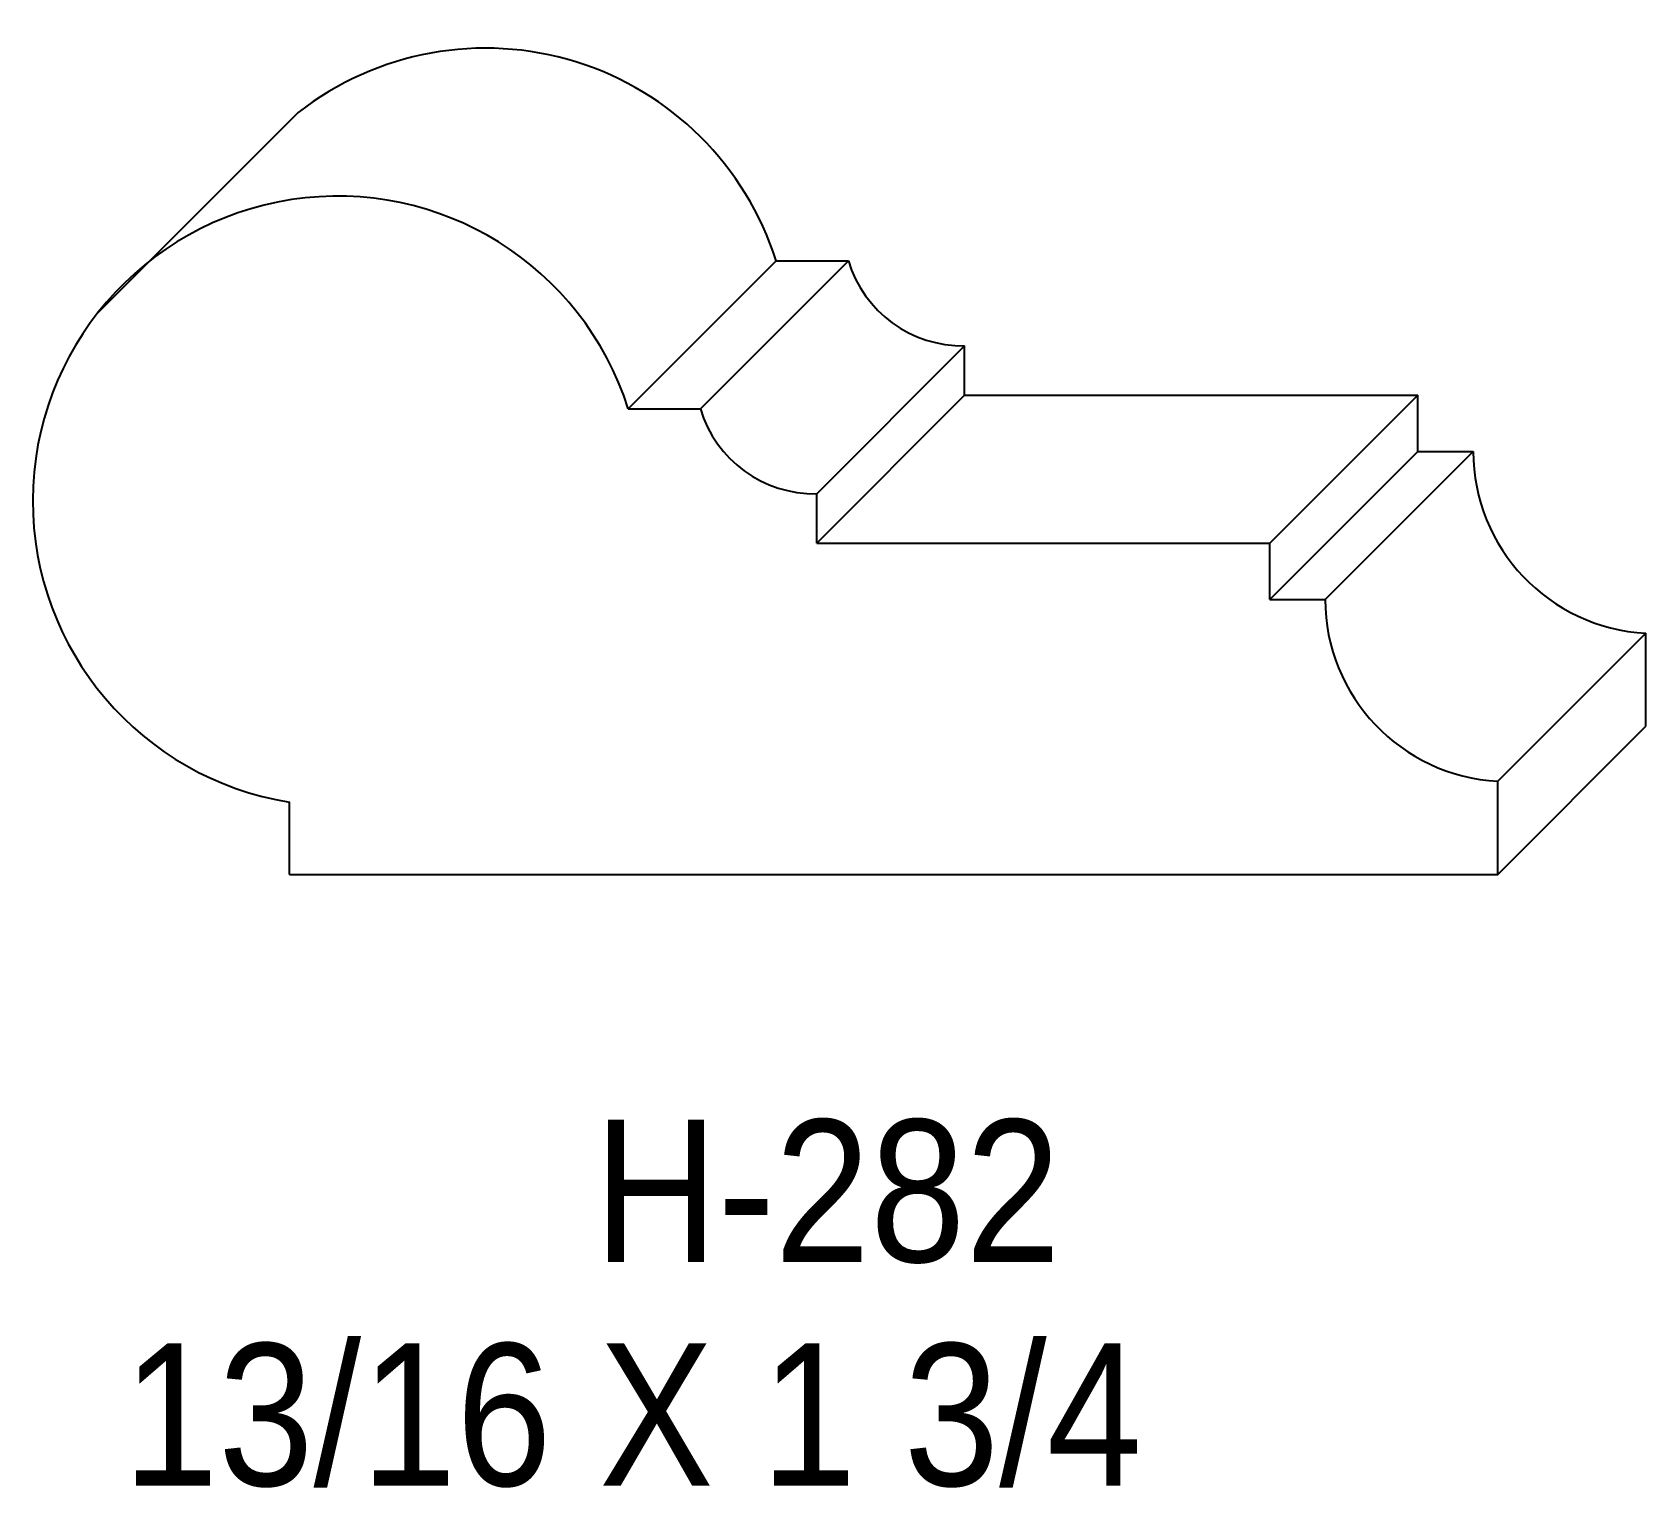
# Model space of a CAD drawing. Extents: x 76.12 to 78.05, y 148.61 to 150.35.
import ezdxf

# ---------------------------------------------------------------- set-up
doc = ezdxf.new("R2010")
doc.units = 0
doc.header["$LTSCALE"] = 5
doc.layers.add('PROFILE', color=7, linetype='CONTINUOUS')
doc.styles.add('TXT', font='TXT', dxfattribs={"height": 3.5})

msp = doc.modelspace()

# ---------------------------------------------------------------- linework, layer by layer
at = {"layer": 'PROFILE', "color": 1, "linetype": 'CONTINUOUS'}
for p, q in [((76.4417, 150.253), (76.2018, 150.0132)), ((76.8359, 149.8994), (77.0126, 150.0761)), ((76.9222, 149.8994), (77.0989, 150.0761)), ((77.0126, 150.0761), (77.0989, 150.0761)), ((77.061, 149.7979), (77.2377, 149.9746)), ((77.2377, 149.9156), (77.2377, 149.9746)), ((77.061, 149.7389), (77.2377, 149.9156)), ((77.2377, 149.9156), (77.7791, 149.9156)), ((77.6023, 149.7389), (77.7791, 149.9156)), ((77.7791, 149.8484), (77.7791, 149.9156)), ((76.8359, 149.8994), (76.9222, 149.8994)), ((77.6023, 149.6717), (77.7791, 149.8484)), ((77.6682, 149.6717), (77.8449, 149.8484)), ((77.7791, 149.8484), (77.8449, 149.8484)), ((77.061, 149.7389), (77.061, 149.7979)), ((77.061, 149.7389), (77.6023, 149.7389)), ((77.6023, 149.6717), (77.6023, 149.7389)), ((77.6023, 149.6717), (77.6682, 149.6717)), ((77.8744, 149.4545), (78.0511, 149.6313)), ((78.0511, 149.5201), (78.0511, 149.6313)), ((77.8744, 149.3433), (78.0511, 149.5201)), ((77.8744, 149.3433), (77.8744, 149.4545)), ((76.4314, 149.3433), (76.4314, 149.4297)), ((76.4314, 149.3433), (77.8744, 149.3433))]:
    msp.add_line(p, q, dxfattribs=at)
for centre, major_axis, start_param, end_param in [((76.6656, 149.9659), (0, 0.3641), -1.26335, 0.662454), ((76.4889, 149.7892), (0, 0.3641), -1.26335, -3.300084), ((77.2352, 150.1169), (0.1423, 0), -2.851207, -1.553355), ((77.0585, 149.9401), (0.1423, 0), -2.851207, -1.553355), ((78.063, 149.849), (0, 0.218), -4.709756, -3.196051), ((77.8862, 149.6722), (0, 0.218), -4.709756, -3.196051)]:
    msp.add_ellipse(centre, major_axis=major_axis, ratio=1, start_param=start_param, end_param=end_param, dxfattribs=at)

# ---------------------------------------------------------------- texts
at = {"layer": 'PROFILE', "color": 1, "linetype": 'CONTINUOUS', "style": 'TXT', "width": 0.9}
for s, height, p in [('H-282', 0.16996, (76.7952, 148.8804)), ('13/16 X 1 3/4', 0.169956, (76.2326, 148.6131))]:
    msp.add_text(s, height=height, dxfattribs=at).set_placement(p)

doc.saveas('drawing.dxf')
